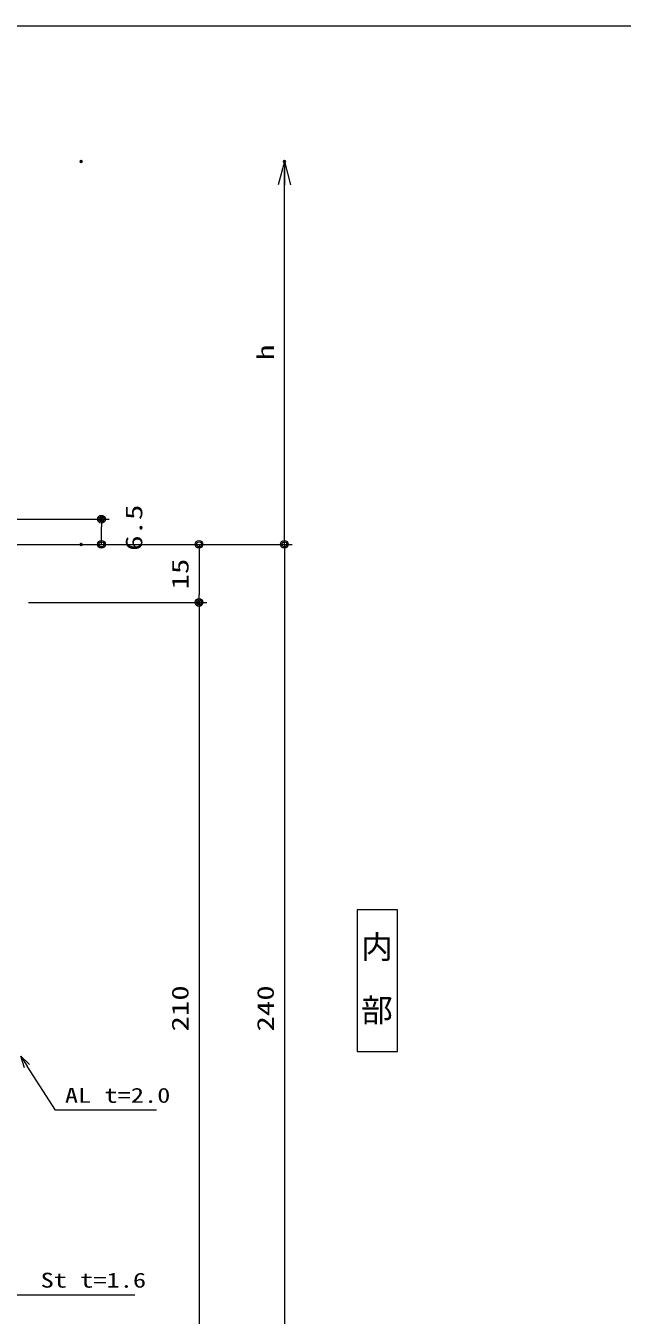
# Model space of a CAD drawing. Units: millimetres on the paper. Extents: x -395 to 395, y -281 to 281.
# Drawn here: x -154 to 0, y -51.9 to 281 of the extents above; entities that cross this region are included whole.
import ezdxf
from ezdxf.enums import TextEntityAlignment as Align

# ---------------------------------------------------------------- set-up
doc = ezdxf.new("R2010")
doc.units = ezdxf.units.MM
doc.header["$PDMODE"] = 32
doc.header["$PDSIZE"] = 0.5
for name, color, linetype, lineweight in [('0-2_USERZ', 3, 'Continuous', 9), ('0-3_F-1', 7, 'Continuous', 9), ('0-5_0', 7, 'Continuous', 9), ('0-A_USER1', 4, 'Continuous', 9), ('0-B_SUNPOU', 3, 'Continuous', 9)]:
    doc.layers.add(name, color=color, linetype=linetype, lineweight=lineweight)
doc.layers.add('0-6_DEFPOINTS', color=1, linetype='Continuous')
doc.styles.add('@ＭＳ ゴシック', font='')
doc.styles.add('ＭＳ ゴシック', font='')
doc.styles.get('@ＭＳ ゴシック').set_extended_font_data('@MS Gothic')
doc.styles.get('ＭＳ ゴシック').set_extended_font_data('MS Gothic')

# ---------------------------------------------------------------- blocks, each defined once
blk = doc.blocks.new('図枠')
at = {"layer": '0-3_F-1'}
blk.add_lwpolyline([(790.6, 0), (0, 0), (0, 562), (790.6, 562)], close=True, dxfattribs=at)
blk = doc.blocks.new('NAIBU_H')
at = {"layer": '0-A_USER1'}
blk.add_lwpolyline([(-5.22, -18.32), (5.22, -18.32), (5.22, 18.32), (-5.22, 18.32)], close=True, dxfattribs=at)
at = {"layer": '0-A_USER1', "style": '@ＭＳ ゴシック'}
blk.add_text('内\u3000部', height=5.99, rotation=270, dxfattribs=at).set_placement((-4.987, 12.92), align=Align.BOTTOM_LEFT)
blk = doc.blocks.new('DOT1')
at = {"layer": '0-5_0'}
blk.add_line((0, 0), (-1, 0), dxfattribs=at)
for radius in [0.5, 0.325]:
    blk.add_circle((0, 0), radius, dxfattribs=at)
blk = doc.blocks.new('Open30_30')
at = {"layer": '0-5_0'}
for q in [(-3, 0.8038), (-3, 0), (-3, -0.8038)]:
    blk.add_line((0, 0), q, dxfattribs=at)
blk = doc.blocks.new('_Open30')
at = {"layer": '0-5_0', "color": 3}
blk.add_line((0, 0), (-1, 0), dxfattribs=at)
blk.add_lwpolyline([(-1, 0.2679), (0, 0), (-1, -0.2679)], dxfattribs=at)

msp = doc.modelspace()

# ---------------------------------------------------------------- linework, layer by layer
at = {"layer": '0-2_USERZ'}
for p, q in [((-175.766, 153.593), (-132.427, 153.593)), ((-134.427, 149.093), (-134.427, 151.593)), ((-173.266, 147.093), (-85.202, 147.093)), ((-173.266, 147.093), (-132.427, 147.093)), ((-153.266, 147.093), (-107.236, 147.093)), ((-109.236, 145.093), (-109.236, 134.093)), ((-87.202, 145.093), (-87.202, -90.911)), ((-153.266, 132.093), (-107.236, 132.093)), ((-153.266, 132.093), (-107.236, 132.093)), ((-109.236, 130.093), (-109.236, -75.911))]:
    msp.add_line(p, q, dxfattribs=at)
for points in [[(-120.233, 0.977), (-138.28, 0.977), (-146.283, 0.977), (-153.642, 12.4)], [(-125.849, -46.757), (-156.811, -46.757), (-164.814, -46.757), (-172.173, -35.334)], [(-150.265, -46.757), (-159.67, -46.757), (-164.814, -46.757), (-174.028, -41.684)]]:
    msp.add_lwpolyline(points, dxfattribs=at)
at = {"layer": '0-6_DEFPOINTS'}
for p in [(-139.685, 245.927), (-87.202, 245.927), (-134.427, 153.593), (-139.685, 147.093), (-109.236, 132.093)]:
    msp.add_point(p, dxfattribs=at)
at = {"layer": '0-B_SUNPOU'}
for p, q in [((-87.202, 149.093), (-87.202, 243.927)), ((-137.685, 147.093), (-85.202, 147.093))]:
    msp.add_line(p, q, dxfattribs=at)

# ---------------------------------------------------------------- block references
at = {"layer": '0-2_USERZ'}
msp.add_blockref('図枠', (-395.3, -281), dxfattribs=at)
for name, p, xscale, yscale, rotation in [('DOT1', (-134.427, 153.593), 2, 2, 90), ('DOT1', (-134.427, 147.093), 2, 2, 270), ('DOT1', (-109.236, 147.093), 2, 2, 90), ('DOT1', (-87.202, 147.093), 2, 2, 90), ('DOT1', (-109.236, 132.093), 2, 2, 270), ('DOT1', (-109.236, 132.093), 2, 2, 90), ('_Open30', (-155.266, 14.922), 3, 3, 122.79213)]:
    msp.add_blockref(name, p, dxfattribs=dict(at, xscale=xscale, yscale=yscale, rotation=rotation))
at = {"layer": '0-A_USER1'}
msp.add_blockref('NAIBU_H', (-63.22, 34.433), dxfattribs=at)
at = {"layer": '0-B_SUNPOU', "xscale": 2, "yscale": 2}
for name, p, rotation in [('Open30_30', (-87.202, 245.927), 90), ('DOT1', (-87.202, 147.093), 270)]:
    msp.add_blockref(name, p, dxfattribs=dict(at, rotation=rotation))

# ---------------------------------------------------------------- texts
at = {"layer": '0-2_USERZ', "style": 'ＭＳ ゴシック', "width": 1.35}
for s, p in [('6.5', (-122.579, 145.426)), ('15', (-110.653, 135.447)), ('210', (-110.653, 21.306)), ('240', (-88.619, 21.306))]:
    msp.add_text(s, height=4.333, rotation=90, dxfattribs=at).set_placement(p, align=Align.BOTTOM_LEFT)
at = {"layer": '0-2_USERZ', "style": 'ＭＳ ゴシック', "width": 1.3}
for s, p in [('AL t=2.0', (-143.864, 1.756)), ('St t=1.6', (-150.127, -45.978))]:
    msp.add_text(s, height=3.849, dxfattribs=at).set_placement(p, align=Align.BOTTOM_LEFT)
at = {"layer": '0-B_SUNPOU', "style": 'ＭＳ ゴシック', "width": 1.35}
msp.add_text('h', height=4.333, rotation=90, dxfattribs=at).set_placement((-88.619, 194.678), align=Align.BOTTOM_LEFT)

doc.saveas('drawing.dxf')
